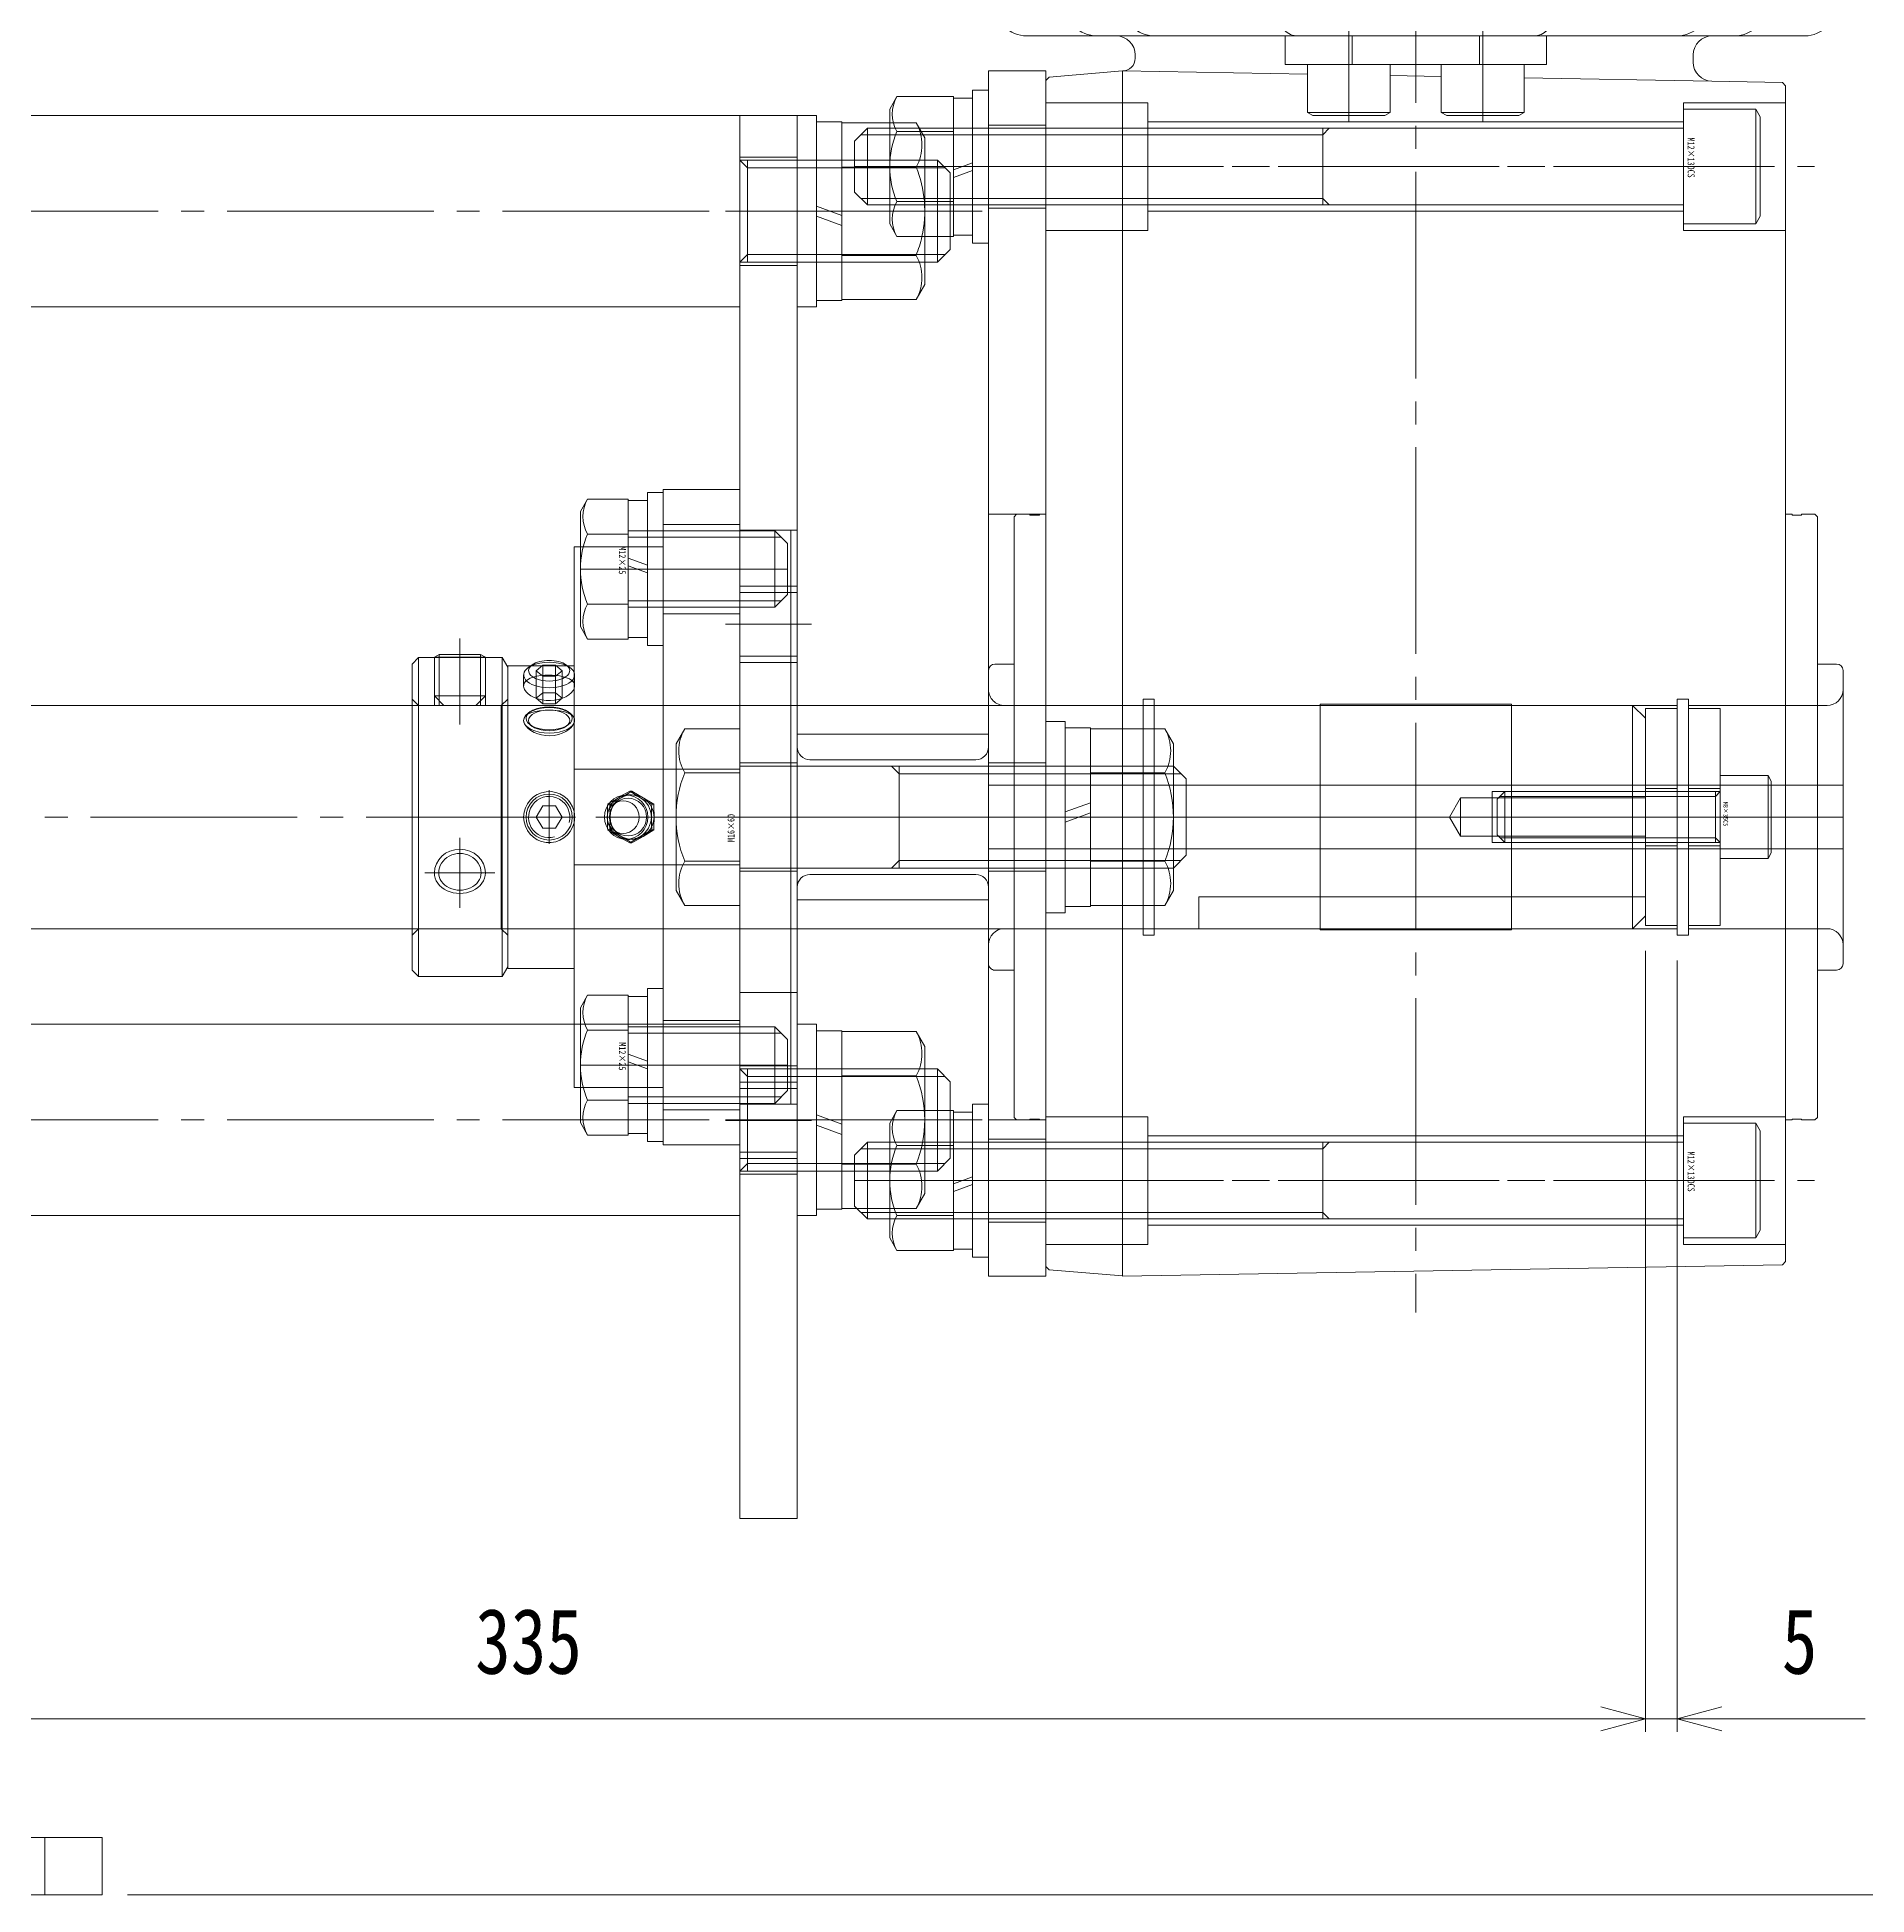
# Model space of a CAD drawing. Units: millimetres at full size. Extents: x -19442 to 19442, y -5866 to 5866.
# Drawn here: x 8384.5 to 8671.5, y 4671.1 to 4962.4 of the extents above; entities that cross this region are included whole.
import ezdxf
from ezdxf.enums import TextEntityAlignment as Align

# ---------------------------------------------------------------- set-up
doc = ezdxf.new("R2010")
doc.units = ezdxf.units.MM
doc.header["$LTSCALE"] = 3.6
doc.linetypes.add('CHAIN2', pattern=[12, 9, -1, 1, -1])
for name, color, linetype, lineweight in [('0-3_04_HIDDEN', 7, 'Continuous', 9), ('0-4_05_CENTER', 2, 'CHAIN2', 9), ('0-5_08_DIM', 3, 'Continuous', 9), ('0-6_0', 2, 'Continuous', 9), ('0-7_10_DRAFT', 1, 'Continuous', 9), ('0-8_03_かくれ線', 5, 'Continuous', 9), ('0-9_04_中心線', 4, 'CHAIN2', 9), ('0-C_01_外形線', 134, 'Continuous', 9), ('0-D_02_細線', 6, 'Continuous', 9), ('1-0_07_寸法線', 3, 'Continuous', 9)]:
    doc.layers.add(name, color=color, linetype=linetype, lineweight=lineweight)
doc.styles.add('ＭＳ ゴシック', font='')
doc.styles.get('ＭＳ ゴシック').set_extended_font_data('MS Gothic')

# ---------------------------------------------------------------- blocks, each defined once
blk = doc.blocks.new('GM-SHYPF-RH 0.75kW、1／5～1／60、200V、60Hzb_1')
at = {"layer": '0-3_04_HIDDEN', "color": 2}
for p, q in [((-17.5, 100.75), (-17.5, 122.5)), ((-5, -9), (-5, 125)), ((5, -9), (5, 125)), ((17.5, 100.75), (17.5, 122.5)), ((17.5, 121), (-17.5, 121)), ((-112, 115.999), (-112, 99.999)), ((-92, 115.999), (-92, 99.999)), ((47, 115.999), (47, 99.999)), ((67, 115.999), (67, 99.999)), ((-112, 99.999), (-92, 99.999)), ((-109, 99.999), (-109, 15.999)), ((-95, 99.999), (-95, 15.999)), ((-18.5, 100.75), (18.5, 100.75)), ((-18.5, 99), (-18.5, 100.75)), ((47, 99.999), (67, 99.999)), ((50, 99.999), (50, 15.999)), ((64, 99.999), (64, 15.999)), ((-17.5, 73), (-17.5, 99)), ((17.5, 73), (17.5, 99)), ((17.7, 73), (-17.7, 73)), ((-17.7, 43), (-17.7, 73)), ((17.7, 43), (17.7, 73)), ((-118, 68), (-122.5, 68)), ((-118, 48), (-122.5, 48)), ((17.7, 43), (-17.7, 43)), ((-17.5, 17), (-17.5, 43)), ((17.5, 17), (17.5, 43)), ((-112, 15.999), (-112, -0.001)), ((-18.5, 15.25), (18.5, 15.25)), ((-17.5, -6.5), (-17.5, 15.25)), ((17.5, -6.5), (17.5, 15.25)), ((47, 15.999), (47, -0.001))]:
    blk.add_line(p, q, dxfattribs=at)
for points in [[(-18.5, 99), (18.5, 99), (18.5, 100.75)], [(-112, 15.999), (-92, 15.999), (-92, -0.001)], [(-18.5, 17), (18.5, 17), (18.5, 15.25)], [(47, 15.999), (67, 15.999), (67, -0.001)]]:
    blk.add_lwpolyline(points, dxfattribs=at)
for centre, start, end in [((-20, 122.5), 0, 90), ((20, 122.5), 90, 180), ((-20, -6.5), 270, 0), ((20, -6.5), 180, 270)]:
    blk.add_arc(centre, 2.5, start, end, dxfattribs=at)
at = {"layer": '0-4_05_CENTER'}
for p, q in [((-102, -4.543), (-102, 120.542)), ((57, -4.543), (57, 120.542)), ((-109.085, 68.5), (-141.095, 68.5)), ((-360.377, 58), (77.681, 58)), ((-109.072, 47.5), (-141.095, 47.5))]:
    blk.add_line(p, q, dxfattribs=at)
at = {"layer": '0-6_0'}
for p, q in [((-288.5, 132.8), (-320.247, 132.8)), ((-288.5, 132.8), (-288.5, -16.8)), ((-350.6, 120.041), (-335.647, 128.674)), ((-288.5, 129.5), (-145.5, 129.5)), ((-288.5, 129), (-145.5, 129)), ((-145.5, -4.75), (-145.5, 129.5)), ((-141, 129.5), (-145.5, 129.5)), ((-288.5, 127.5), (-145.5, 127.5)), ((-139, 127), (-139, 127.5)), ((-139, -11), (-139, 127)), ((-288.5, 124.5), (-145.5, 124.5)), ((-136, 124), (-127.5, 124)), ((-136, 124), (-127.5, 124)), ((-24, 124), (-24, 120.999)), ((0, 125), (-23, 125)), ((23, 125), (0, 125)), ((24, 124), (24, 120.999)), ((-305.5, 118.245), (-307.429, 119.456)), ((-305.5, 118.245), (-303.57, 119.456)), ((-288.5, 120), (-145.5, 120)), ((-47.5, 120.6), (-47.1, 121)), ((-47.5, 120.6), (-47.5, 118.5)), ((-47.1, 121), (0, 121)), ((47.1, 121), (0, 121)), ((47.5, 120.6), (47.1, 121)), ((47.5, 120.6), (47.5, 118.5)), ((-352.5, -0.75), (-352.5, 116.75)), ((-305.5, 118.245), (-307.5, 116.672)), ((-305.5, 118.245), (-303.5, 116.672)), ((-122.5, 104.5), (-122.5, 119)), ((-47.35, 118.5), (-47.5, 118.5)), ((-47.35, 117), (-47.5, 117)), ((-47.5, 117), (-47.5, 116)), ((-47.35, 118.5), (-47.35, 117)), ((47.35, 118.5), (47.5, 118.5)), ((47.35, 118.5), (47.35, 117)), ((-310.5, 115.841), (-310.5, 115.025)), ((-310, 116.407), (-310, 115.841)), ((-301, 116.407), (-301, 115.841)), ((-300.5, 115.841), (-300.5, 115.025)), ((-115.379, 104.448), (-115.186, 115.5)), ((-114.678, 116), (-115.186, 115.5)), ((-42.493, 116), (-114.678, 116)), ((-51.743, 116), (69.685, 116)), ((69.685, 116), (70.193, 115.5)), ((72, 12), (70.193, 115.5)), ((-288.5, 113.586), (-145.5, 113.586)), ((-136, 113), (-127.5, 113)), ((-288.5, 107.222), (-145.5, 107.222)), ((-136, 103.987), (-127.5, 103.987)), ((-122.5, 104.5), (-122.5, -3)), ((-115.896, 75), (-115.379, 104.448)), ((-119.5, 101.5), (-118.379, 101.5)), ((-145.5, 98.849), (-288.5, 98.849)), ((-145.5, 97.201), (-288.5, 97.201)), ((-288.5, 90.843), (-145.5, 90.843)), ((-288.5, 89.21), (-145.5, 89.21)), ((-288.5, 82), (-145.5, 82)), ((-125.5, 79.5), (-139, 79.5)), ((-122.5, 37.5), (-122.5, 78.5)), ((-118, 78.5), (-122.5, 78.5)), ((-118, 37.5), (-118, 78.5)), ((-118, 62), (-118, 75)), ((-118, 75), (-110.5, 75)), ((-110.5, 75), (-110, 74.134)), ((-110.5, 75), (-110.5, 62)), ((-110, 74.134), (-110, 62.866)), ((-118, 62), (-110.5, 62)), ((-116.265, 54), (-116.124, 62)), ((-110.5, 62), (-110, 62.866)), ((-118, 54), (-118, 41)), ((-118, 54), (-110.5, 54)), ((-110.5, 54), (-110, 53.134)), ((-110.5, 41), (-110.5, 54)), ((-110, 41.866), (-110, 53.134)), ((-118, 41), (-110.5, 41)), ((-110.5, 41), (-110, 41.866)), ((-125.5, 36.5), (-139, 36.5)), ((-118, 37.5), (-122.5, 37.5)), ((-288.5, 34), (-145.5, 34)), ((-288.5, 26.79), (-145.5, 26.79)), ((-288.5, 25.157), (-145.5, 25.157)), ((-145.5, 18.799), (-288.5, 18.799)), ((-145.5, 17.151), (-288.5, 17.151)), ((-288.5, -16.8), (-288.5, 15.403)), ((-18.5, 17), (-18.5, 15.25)), ((-136, 12.013), (-127.5, 12.013)), ((-119.5, 14), (-118.993, 14)), ((-116.043, 0.497), (-117.002, 12)), ((71, 0.497), (71.958, 11.999)), ((-288.5, 8.778), (-145.5, 8.778)), ((-310.119, 2.328), (-309.657, 2.94)), ((-309.657, 2.94), (-309.035, 3.475)), ((-309.035, 3.475), (-308.277, 3.915)), ((-308.277, 3.915), (-307.413, 4.242)), ((-308, 2.804), (-307.222, 3.098)), ((-307.413, 4.242), (-306.475, 4.443)), ((-307.222, 3.098), (-306.377, 3.28)), ((-306.475, 4.443), (-305.5, 4.511)), ((-306.377, 3.28), (-305.5, 3.341)), ((-305.5, 4.511), (-304.524, 4.443)), ((-305.5, 3.341), (-304.622, 3.28)), ((-304.622, 3.28), (-303.777, 3.098)), ((-304.524, 4.443), (-303.586, 4.242)), ((-303.777, 3.098), (-302.999, 2.804)), ((-303.586, 4.242), (-302.722, 3.915)), ((-302.722, 3.915), (-301.964, 3.475)), ((-301.964, 3.475), (-301.342, 2.94)), ((-301.342, 2.94), (-300.88, 2.328)), ((-136, 3), (-127.5, 3)), ((-310.5, 0.975), (-310.403, 1.665)), ((-310.5, 0.159), (-310.5, 0.975)), ((-310.414, -0.491), (-310.5, 0.159)), ((-310.403, 1.665), (-310.119, 2.328)), ((-310, 0.159), (-309.913, 0.779)), ((-310, -0.407), (-310, 0.159)), ((-309.996, -0.525), (-309.948, 0.075)), ((-309.948, 0.075), (-309.74, 0.658)), ((-309.913, 0.779), (-309.657, 1.376)), ((-309.74, 0.658), (-309.381, 1.203)), ((-309.657, 1.376), (-309.241, 1.926)), ((-309.381, 1.203), (-308.884, 1.69)), ((-309.241, 1.926), (-308.682, 2.409)), ((-308.932, -0.356), (-308.733, 0.209)), ((-308.884, 1.69), (-308.266, 2.103)), ((-308.733, 0.209), (-308.41, 0.73)), ((-308.682, 2.409), (-308, 2.804)), ((-308.41, 0.73), (-307.974, 1.186)), ((-308.266, 2.103), (-307.549, 2.426)), ((-307.974, 1.186), (-307.444, 1.56)), ((-307.549, 2.426), (-306.759, 2.648)), ((-307.444, 1.56), (-306.839, 1.839)), ((-306.839, 1.839), (-306.182, 2.01)), ((-306.759, 2.648), (-305.925, 2.761)), ((-306.182, 2.01), (-305.5, 2.068)), ((-305.925, 2.761), (-305.075, 2.761)), ((-305.5, 2.068), (-304.817, 2.01)), ((-305.075, 2.761), (-304.24, 2.648)), ((-304.817, 2.01), (-304.16, 1.839)), ((-304.24, 2.648), (-303.45, 2.426)), ((-304.16, 1.839), (-303.555, 1.56)), ((-303.555, 1.56), (-303.025, 1.186)), ((-303.45, 2.426), (-302.733, 2.103)), ((-303.025, 1.186), (-302.589, 0.73)), ((-302.999, 2.804), (-302.318, 2.409)), ((-302.733, 2.103), (-302.115, 1.69)), ((-302.589, 0.73), (-302.266, 0.209)), ((-302.318, 2.409), (-301.758, 1.926)), ((-302.266, 0.209), (-302.067, -0.356)), ((-302.115, 1.69), (-301.618, 1.203)), ((-301.758, 1.926), (-301.342, 1.376)), ((-301.618, 1.203), (-301.259, 0.658)), ((-301.342, 1.376), (-301.086, 0.779)), ((-301.259, 0.658), (-301.051, 0.075)), ((-301.086, 0.779), (-301, 0.159)), ((-301.051, 0.075), (-301.003, -0.525)), ((-301, -0.407), (-301, 0.159)), ((-300.88, 2.328), (-300.596, 1.665)), ((-300.596, 1.665), (-300.5, 0.975)), ((-300.5, 0.159), (-300.585, -0.491)), ((-300.5, 0.159), (-300.5, 0.975)), ((-288.5, 2.414), (-145.5, 2.414)), ((-116.043, 0.497), (-115.503, 0.001)), ((-42.493, 0), (-115.503, 0)), ((-51.743, 0), (69.685, 0)), ((-47.5, -1), (-47.5, 0)), ((47.497, 0), (70.46, 0)), ((47.497, 0), (69.917, 0)), ((71, 0.497), (70.46, 0)), ((-310.162, -1.119), (-310.414, -0.491)), ((-309.75, -1.703), (-310.162, -1.119)), ((-309.885, -1.121), (-309.996, -0.525)), ((-309.617, -1.691), (-309.885, -1.121)), ((-309.194, -2.223), (-309.75, -1.703)), ((-309.202, -2.216), (-309.617, -1.691)), ((-308.655, -2.676), (-309.202, -2.216)), ((-309, -0.944), (-308.932, -0.356)), ((-308.932, -1.531), (-309, -0.944)), ((-308.733, -2.096), (-308.932, -1.531)), ((-308.41, -2.617), (-308.733, -2.096)), ((-307.995, -3.055), (-308.655, -2.676)), ((-307.974, -3.073), (-308.41, -2.617)), ((-305.5, -2.245), (-307.5, -0.672)), ((-305.5, -2.245), (-307.429, -3.456)), ((-305.5, -2.245), (-303.5, -0.672)), ((-305.5, -2.245), (-303.57, -3.456)), ((-302.589, -2.617), (-303.025, -3.073)), ((-302.344, -2.676), (-303.004, -3.055)), ((-302.266, -2.096), (-302.589, -2.617)), ((-301.797, -2.216), (-302.344, -2.676)), ((-302.067, -1.531), (-302.266, -2.096)), ((-302.067, -0.356), (-302, -0.944)), ((-302, -0.944), (-302.067, -1.531)), ((-301.249, -1.703), (-301.805, -2.223)), ((-301.382, -1.691), (-301.797, -2.216)), ((-301.114, -1.121), (-301.382, -1.691)), ((-300.837, -1.119), (-301.249, -1.703)), ((-301.003, -0.525), (-301.114, -1.121)), ((-300.585, -0.491), (-300.837, -1.119)), ((-47.5, -4.6), (-47.5, -2.5)), ((-47.35, -2.5), (-47.5, -2.5)), ((47.35, -2.5), (47.35, -1)), ((47.35, -2.5), (47.5, -2.5)), ((47.5, -4.6), (47.5, -2.5)), ((-350.6, -4.041), (-335.647, -12.674)), ((-307.444, -3.447), (-307.974, -3.073)), ((-306.839, -3.726), (-307.444, -3.447)), ((-306.182, -3.897), (-306.839, -3.726)), ((-305.5, -3.955), (-306.182, -3.897)), ((-304.817, -3.897), (-305.5, -3.955)), ((-304.16, -3.726), (-304.817, -3.897)), ((-303.555, -3.447), (-304.16, -3.726)), ((-303.025, -3.073), (-303.555, -3.447)), ((-288.5, -4), (-145.5, -4)), ((-145.5, -4.75), (-145.5, -13.5)), ((-47.5, -4.6), (-47.1, -5)), ((0, -5), (-47.1, -5)), ((-47.1, -5), (0, -5)), ((-24, -8), (-24, -5)), ((0, -5), (47.1, -5)), ((47.1, -5), (0, -5)), ((24, -8), (24, -5)), ((47.5, -4.6), (47.1, -5)), ((-288.5, -8.5), (-145.5, -8.5)), ((-136, -8), (-127.5, -8)), ((-288.5, -11.5), (-145.5, -11.5)), ((-139, -11), (-139, -11.5)), ((0, -9), (-23, -9)), ((23, -9), (0, -9)), ((-288.5, -13), (-145.5, -13)), ((-288.5, -13.5), (-145.5, -13.5)), ((-141, -13.5), (-145.5, -13.5)), ((-288.5, -16.8), (-320.247, -16.8))]:
    blk.add_line(p, q, dxfattribs=at)
blk.add_lwpolyline([(-309, 116.944), (-308.932, 116.356), (-308.733, 115.791), (-308.41, 115.27), (-307.974, 114.814), (-307.444, 114.44), (-306.839, 114.161), (-306.182, 113.99), (-305.5, 113.932), (-304.817, 113.99), (-304.16, 114.161), (-303.555, 114.44), (-303.025, 114.814), (-302.589, 115.27), (-302.266, 115.791), (-302.067, 116.356), (-302, 116.944), (-302.067, 117.531), (-302.266, 118.096), (-302.589, 118.617), (-303.025, 119.073), (-303.555, 119.447), (-304.16, 119.726), (-304.817, 119.897), (-305.5, 119.955), (-306.182, 119.897), (-306.839, 119.726), (-307.444, 119.447), (-307.974, 119.073), (-308.41, 118.617), (-308.733, 118.096), (-308.932, 117.531)], close=True, dxfattribs=at)
for points in [[(-309.194, 118.223), (-309.75, 117.703), (-310.162, 117.119), (-310.414, 116.491), (-310.5, 115.841)], [(-307.995, 119.055), (-308.655, 118.676), (-309.202, 118.216), (-309.617, 117.691), (-309.885, 117.121), (-309.996, 116.525), (-309.948, 115.925), (-309.74, 115.342), (-309.381, 114.797), (-308.884, 114.31), (-308.266, 113.897), (-307.549, 113.574), (-306.759, 113.352), (-305.925, 113.239), (-305.075, 113.239), (-304.24, 113.352), (-303.45, 113.574), (-302.733, 113.897), (-302.115, 114.31), (-301.618, 114.797), (-301.259, 115.342), (-301.051, 115.925), (-301.003, 116.525), (-301.114, 117.121), (-301.382, 117.691), (-301.797, 118.216), (-302.344, 118.676), (-303.004, 119.055)], [(-300.5, 115.841), (-300.585, 116.491), (-300.837, 117.119), (-301.249, 117.703), (-301.805, 118.223)], [(47.35, 117), (47.5, 117), (47.5, 116)], [(-310.5, 115.025), (-310.403, 114.335), (-310.119, 113.672), (-309.657, 113.06), (-309.035, 112.525), (-308.277, 112.085), (-307.413, 111.758), (-306.475, 111.557), (-305.5, 111.489), (-304.524, 111.557), (-303.586, 111.758), (-302.722, 112.085), (-301.964, 112.525), (-301.342, 113.06), (-300.88, 113.672), (-300.596, 114.335), (-300.5, 115.025)], [(-310, 115.841), (-309.913, 115.221), (-309.657, 114.624), (-309.241, 114.074), (-308.682, 113.591), (-308, 113.196), (-307.222, 112.902), (-306.377, 112.72), (-305.5, 112.659), (-304.622, 112.72), (-303.777, 112.902), (-302.999, 113.196), (-302.318, 113.591), (-301.758, 114.074), (-301.342, 114.624), (-301.086, 115.221), (-301, 115.841)], [(72, 12), (-117.002, 12), (-116.493, 41)], [(47.35, -1), (47.5, -1), (47.5, 0)], [(-47.35, -2.5), (-47.35, -1), (-47.5, -1)]]:
    blk.add_lwpolyline(points, dxfattribs=at)
for centre, radius, start, end in [((-320.247, 102), 30.8, 90, 120), ((-141, 127.5), 2, 0, 90), ((-136, 127), 3, 180, 270), ((-136, 127), 3, 180, 270), ((-127.5, 119), 5, 0, 90), ((-127.5, 119), 5, 0, 90), ((-23, 124), 1, 90, 180), ((23, 124), 1, 0, 90), ((-348.7, 116.75), 3.8, 120, 180), ((-136, 116), 3, 180, 270), ((-127.5, 108), 5, 0, 90), ((-136, 100.987), 3, 90, 180), ((-127.5, 98.987), 5, 0, 90), ((-119.5, 104.5), 3, 180, 270), ((-118.379, 104.5), 3, 270, 359), ((-125.5, 76.5), 3, 0, 90), ((-125.5, 39.5), 3, 270, 0), ((-136, 15.013), 3, 180, 270), ((-127.5, 17.013), 5, 270, 0), ((-119.5, 11), 3, 90, 180), ((-118.993, 12), 2, 0, 90), ((-127.5, 8), 5, 270, 0), ((-136, 0), 3, 90, 180), ((-348.7, -0.75), 3.8, 180, 240), ((-127.5, -3), 5, 270, 0), ((-136, -11), 3, 90, 180), ((-23, -8), 1, 180, 270), ((23, -8), 1, 270, 0), ((-141, -11.5), 2, 270, 0), ((-320.247, 14), 30.8, 240, 270)]:
    blk.add_arc(centre, radius, start, end, dxfattribs=at)
at = {"layer": '0-7_10_DRAFT'}
blk.add_line((0, -9), (0, 125), dxfattribs=at)
blk = doc.blocks.new('_Open30')
at = {"layer": '0-5_08_DIM', "color": 4}
blk.add_line((0, 0), (-1, 0), dxfattribs=at)
blk.add_lwpolyline([(-1, 0.26795), (0, 0), (-1, -0.26795)], dxfattribs=at)

msp = doc.modelspace()

# ---------------------------------------------------------------- linework, layer by layer
at = {"layer": '0-4_05_CENTER'}
msp.add_line((8494.74, 4840.1), (8503.74, 4840.1), dxfattribs=at)
at = {"layer": '0-6_0', "color": 134}
for p, q in [((8525.74, 4927.1), (8525.74, 4931.13)), ((8525.74, 4927.1), (8527.74, 4929.1)), ((8527.74, 4929.1), (8527.74, 4931.13)), ((8523.74, 4927.1), (8525.74, 4927.1)), ((8443.34, 4857.6), (8381.14, 4857.6)), ((8533.74, 4857.6), (8503.74, 4857.6)), ((8381.14, 4822.599), (8443.34, 4822.599)), ((8533.74, 4822.599), (8503.74, 4822.599)), ((8523.74, 4800.6), (8525.74, 4800.6)), ((8525.74, 4800.6), (8527.74, 4798.6)), ((8525.74, 4784.6), (8525.74, 4800.6)), ((8527.74, 4786.6), (8527.74, 4798.6)), ((8525.74, 4784.6), (8527.74, 4786.6)), ((8523.74, 4784.6), (8525.74, 4784.6))]:
    msp.add_line(p, q, dxfattribs=at)
for points in [[(8533.74, 4957.1), (8533.74, 4768.1), (8542.74, 4768.1), (8542.74, 4957.1)], [(8531.24, 4930.1), (8533.74, 4930.1), (8533.74, 4954.1), (8531.24, 4954.1)], [(8344.74, 4950.1), (8494.74, 4950.1), (8494.74, 4920.1), (8344.74, 4920.1)], [(8503.74, 4730.1), (8503.74, 4950.1), (8494.74, 4950.1), (8494.74, 4730.1)], [(8533.74, 4827.1), (8503.74, 4827.1), (8503.74, 4853.1), (8533.74, 4853.1)], [(8344.74, 4807.6), (8494.74, 4807.6), (8494.74, 4777.6), (8344.74, 4777.6)], [(8531.24, 4771.1), (8533.74, 4771.1), (8533.74, 4795.1), (8531.24, 4795.1)], [(8079.74, 4671.1), (8394.74, 4671.1), (8394.74, 4680.1), (8079.74, 4680.1)]]:
    msp.add_lwpolyline(points, close=True, dxfattribs=at)
at = {"layer": '0-8_03_かくれ線'}
for p, q in [((8642.739, 4933.1), (8642.739, 4951.1)), ((8642.739, 4951.1), (8654.039, 4951.1)), ((8654.039, 4951.1), (8654.739, 4949.887)), ((8654.039, 4933.1), (8654.039, 4951.1)), ((8654.739, 4934.312), (8654.739, 4949.887)), ((8518.24, 4948.956), (8522.379, 4948.956)), ((8642.739, 4948.1), (8518.24, 4948.1)), ((8586.157, 4947.1), (8518.24, 4947.1)), ((8522.379, 4948.956), (8523.74, 4946.6)), ((8523.74, 4946.6), (8523.74, 4931.13)), ((8542.74, 4948.6), (8533.74, 4948.6)), ((8586.157, 4936.1), (8586.157, 4948.1)), ((8586.157, 4947.1), (8587.157, 4948.1)), ((8494.74, 4943.6), (8503.74, 4943.6)), ((8495.94, 4941.9), (8494.74, 4943.1)), ((8494.74, 4943.1), (8525.74, 4943.1)), ((8495.94, 4943.1), (8495.94, 4927.1)), ((8495.94, 4941.9), (8526.94, 4941.9)), ((8512.739, 4942.028), (8522.379, 4942.028)), ((8525.74, 4943.1), (8527.74, 4941.1)), ((8525.74, 4931.13), (8525.74, 4943.1)), ((8527.74, 4931.13), (8527.74, 4941.1)), ((8586.157, 4937.1), (8518.24, 4937.1)), ((8642.739, 4936.1), (8518.24, 4936.1)), ((8542.74, 4935.6), (8533.74, 4935.6)), ((8586.157, 4937.1), (8587.157, 4936.1)), ((8642.739, 4933.1), (8654.039, 4933.1)), ((8654.039, 4933.1), (8654.739, 4934.312)), ((8495.94, 4928.3), (8494.74, 4927.1)), ((8494.74, 4927.1), (8523.74, 4927.1)), ((8494.74, 4926.6), (8503.74, 4926.6)), ((8495.94, 4928.3), (8523.74, 4928.3)), ((8494.74, 4885.99), (8482.74, 4885.99)), ((8494.74, 4885.1), (8503.74, 4885.1)), ((8542.74, 4887.6), (8533.74, 4887.6)), ((8482.74, 4882.5), (8469.74, 4882.5)), ((8477.24, 4884.99), (8500.24, 4884.99)), ((8477.24, 4883.99), (8501.24, 4883.99)), ((8494.74, 4884.993), (8482.74, 4884.993)), ((8500.24, 4884.99), (8502.24, 4882.99)), ((8500.24, 4872.99), (8500.24, 4884.99)), ((8502.24, 4874.99), (8502.24, 4882.99)), ((8503.74, 4876.322), (8494.74, 4876.322)), ((8477.24, 4873.99), (8501.24, 4873.99)), ((8503.74, 4875.322), (8494.74, 4875.322)), ((8500.24, 4872.99), (8502.24, 4874.99)), ((8477.24, 4872.99), (8500.24, 4872.99)), ((8482.74, 4871.99), (8494.74, 4871.99)), ((8446.84, 4865.1), (8446.84, 4857.6)), ((8447.606, 4857.6), (8447.606, 4865.1)), ((8454.073, 4857.6), (8454.073, 4865.1)), ((8454.84, 4857.6), (8454.84, 4865.1)), ((8503.74, 4865.322), (8494.74, 4865.322)), ((8460.84, 4862.385), (8460.84, 4860.644)), ((8462.819, 4863.049), (8463.829, 4863.924)), ((8462.819, 4858.719), (8462.819, 4863.049)), ((8463.829, 4862.174), (8462.819, 4863.049)), ((8465.85, 4863.924), (8463.829, 4863.924)), ((8463.829, 4857.844), (8463.829, 4863.924)), ((8465.85, 4862.174), (8463.829, 4862.174)), ((8465.85, 4863.924), (8466.86, 4863.049)), ((8465.85, 4857.844), (8465.85, 4863.924)), ((8466.86, 4863.049), (8465.85, 4862.174)), ((8466.86, 4858.719), (8466.86, 4863.049)), ((8468.84, 4860.646), (8468.84, 4862.385)), ((8503.74, 4864.322), (8494.74, 4864.322)), ((8446.84, 4859.1), (8454.84, 4859.1)), ((8448.34, 4857.6), (8446.84, 4859.1)), ((8453.34, 4857.6), (8454.84, 4859.1)), ((8462.819, 4858.719), (8463.829, 4859.594)), ((8444.34, 4857.6), (8443.34, 4858.6)), ((8503.74, 4857.6), (8443.34, 4857.6)), ((8444.34, 4857.6), (8444.34, 4822.6)), ((8457.34, 4857.6), (8457.34, 4822.6)), ((8458.34, 4857.6), (8468.74, 4857.6)), ((8461.887, 4856.631), (8461.574, 4856.41)), ((8463.829, 4857.844), (8462.819, 4858.719)), ((8465.85, 4857.844), (8463.829, 4857.844)), ((8466.86, 4858.719), (8465.85, 4857.844)), ((8468.106, 4856.41), (8467.792, 4856.631)), ((8533.74, 4857.6), (8634.737, 4857.6)), ((8634.737, 4857.6), (8634.737, 4822.6)), ((8636.737, 4855.6), (8634.737, 4857.6)), ((8461.887, 4854.543), (8462.2, 4854.322)), ((8467.479, 4854.322), (8467.792, 4854.543)), ((8486.1, 4853.956), (8484.74, 4851.6)), ((8494.74, 4853.956), (8486.1, 4853.956)), ((8494.74, 4826.243), (8494.74, 4853.956)), ((8542.74, 4855.1), (8542.74, 4825.1)), ((8545.74, 4855.1), (8542.74, 4855.1)), ((8545.74, 4840.9), (8545.74, 4854.1)), ((8549.74, 4854.1), (8545.74, 4854.1)), ((8549.74, 4842.355), (8549.74, 4854.1)), ((8561.379, 4853.956), (8562.74, 4851.6)), ((8636.737, 4824.6), (8636.737, 4855.6)), ((8484.74, 4851.6), (8484.74, 4828.6)), ((8562.74, 4828.6), (8562.74, 4851.6)), ((8482.74, 4847.6), (8482.74, 4832.6)), ((8484.74, 4847.6), (8494.74, 4847.6)), ((8494.74, 4848.6), (8503.74, 4848.6)), ((8494.74, 4848.1), (8562.74, 4848.1)), ((8531.74, 4849.1), (8505.74, 4849.1)), ((8519.74, 4846.9), (8518.54, 4848.1)), ((8519.74, 4832.1), (8519.74, 4848.1)), ((8542.74, 4848.6), (8533.74, 4848.6)), ((8562.74, 4848.1), (8564.74, 4846.1)), ((8562.74, 4848.1), (8562.74, 4832.1)), ((8494.74, 4847.028), (8486.1, 4847.028)), ((8519.74, 4846.9), (8562.74, 4846.9)), ((8549.74, 4847.028), (8561.379, 4847.028)), ((8562.74, 4846.9), (8563.94, 4846.9)), ((8564.74, 4846.1), (8564.74, 4834.1)), ((8636.737, 4844.6), (8641.737, 4844.6)), ((8643.49, 4844.6), (8648.49, 4844.6)), ((8648.49, 4833.6), (8648.49, 4846.6)), ((8648.49, 4846.6), (8655.99, 4846.6)), ((8655.99, 4833.6), (8655.99, 4846.6)), ((8655.99, 4846.6), (8656.49, 4845.734)), ((8656.49, 4834.466), (8656.49, 4845.734)), ((8474.338, 4842.12), (8474.023, 4842.12)), ((8474.272, 4842.275), (8475.692, 4843.131)), ((8475.692, 4843.131), (8476.347, 4843.51)), ((8477.785, 4844.141), (8476.116, 4843.131)), ((8545.74, 4840.9), (8549.74, 4842.355)), ((8607.737, 4843.1), (8606.006, 4840.1)), ((8612.737, 4844.1), (8636.737, 4844.1)), ((8612.737, 4836.1), (8612.737, 4844.1)), ((8613.49, 4837.3), (8613.49, 4842.9)), ((8647.74, 4843.35), (8613.94, 4843.35)), ((8614.69, 4836.1), (8614.69, 4844.1)), ((8647.74, 4836.1), (8647.74, 4844.1)), ((8647.74, 4843.35), (8648.49, 4844.1)), ((8545.74, 4840.1), (8542.74, 4840.1)), ((8545.74, 4839.3), (8549.74, 4840.755)), ((8545.74, 4826.1), (8545.74, 4839.3)), ((8549.74, 4826.1), (8549.74, 4840.755)), ((8606.006, 4840.1), (8607.737, 4837.1)), ((8474.338, 4838.079), (8474.023, 4838.079)), ((8475.692, 4837.069), (8474.268, 4837.927)), ((8474.338, 4838.079), (8476.116, 4837.069)), ((8476.116, 4837.069), (8477.785, 4836.058)), ((8607.737, 4837.1), (8636.737, 4837.1)), ((8612.737, 4836.1), (8636.737, 4836.1)), ((8647.74, 4836.85), (8613.94, 4836.85)), ((8636.737, 4835.6), (8641.737, 4835.6)), ((8643.49, 4835.6), (8648.49, 4835.6)), ((8647.74, 4836.85), (8648.49, 4836.1)), ((8484.74, 4832.6), (8494.74, 4832.6)), ((8494.74, 4833.171), (8486.1, 4833.171)), ((8519.74, 4833.3), (8518.54, 4832.1)), ((8519.74, 4833.3), (8562.74, 4833.3)), ((8549.74, 4833.171), (8561.379, 4833.171)), ((8562.74, 4832.1), (8564.74, 4834.1)), ((8562.74, 4833.3), (8563.94, 4833.3)), ((8648.49, 4833.6), (8655.99, 4833.6)), ((8655.99, 4833.6), (8656.49, 4834.466)), ((8494.74, 4832.1), (8562.74, 4832.1)), ((8494.74, 4831.6), (8503.74, 4831.6)), ((8531.74, 4831.1), (8505.74, 4831.1)), ((8542.74, 4831.6), (8533.74, 4831.6)), ((8486.1, 4826.243), (8484.74, 4828.6)), ((8561.379, 4826.243), (8562.74, 4828.6)), ((8636.737, 4827.6), (8566.737, 4827.6)), ((8566.737, 4822.6), (8566.737, 4827.6)), ((8494.74, 4826.243), (8486.1, 4826.243)), ((8545.74, 4826.1), (8549.74, 4826.1)), ((8549.74, 4826.243), (8561.379, 4826.243)), ((8634.737, 4822.6), (8636.737, 4824.6)), ((8444.34, 4822.6), (8443.34, 4821.6)), ((8503.74, 4822.599), (8443.34, 4822.599)), ((8458.34, 4822.6), (8468.74, 4822.6)), ((8533.74, 4822.599), (8634.737, 4822.599)), ((8494.74, 4812.6), (8503.74, 4812.6)), ((8477.24, 4807.209), (8500.24, 4807.209)), ((8494.74, 4808.209), (8482.74, 4808.209)), ((8500.24, 4807.209), (8502.24, 4805.209)), ((8500.24, 4795.209), (8500.24, 4807.209)), ((8477.24, 4806.209), (8501.24, 4806.209)), ((8502.24, 4797.209), (8502.24, 4805.209)), ((8494.74, 4801.1), (8503.74, 4801.1)), ((8495.94, 4799.4), (8494.74, 4800.6)), ((8494.74, 4800.6), (8523.74, 4800.6)), ((8495.94, 4800.6), (8495.94, 4784.6)), ((8482.74, 4797.7), (8469.74, 4797.7)), ((8503.74, 4798.54), (8494.74, 4798.54)), ((8495.94, 4799.4), (8523.74, 4799.4)), ((8477.24, 4796.209), (8501.24, 4796.209)), ((8477.24, 4795.209), (8500.24, 4795.209)), ((8494.74, 4795.206), (8482.74, 4795.206)), ((8503.74, 4797.54), (8494.74, 4797.54)), ((8494.74, 4795.1), (8503.74, 4795.1)), ((8494.74, 4795.1), (8502.74, 4795.1)), ((8500.24, 4795.209), (8502.24, 4797.209)), ((8482.74, 4794.209), (8494.74, 4794.209)), ((8542.74, 4792.6), (8533.74, 4792.6)), ((8642.739, 4774.1), (8642.739, 4792.1)), ((8642.739, 4792.1), (8654.039, 4792.1)), ((8654.039, 4792.1), (8654.739, 4790.887)), ((8654.039, 4774.1), (8654.039, 4792.1)), ((8642.739, 4789.1), (8518.24, 4789.1)), ((8542.74, 4789.6), (8533.74, 4789.6)), ((8586.157, 4777.1), (8586.157, 4789.1)), ((8586.157, 4788.1), (8587.157, 4789.1)), ((8654.739, 4775.312), (8654.739, 4790.887)), ((8503.74, 4787.54), (8494.74, 4787.54)), ((8503.74, 4786.54), (8494.74, 4786.54)), ((8586.157, 4788.1), (8518.24, 4788.1)), ((8495.94, 4785.8), (8494.74, 4784.6)), ((8494.74, 4784.6), (8523.74, 4784.6)), ((8494.74, 4784.1), (8503.74, 4784.1)), ((8495.94, 4785.8), (8523.74, 4785.8)), ((8586.157, 4778.1), (8518.24, 4778.1)), ((8586.157, 4778.1), (8587.157, 4777.1)), ((8642.739, 4777.1), (8518.24, 4777.1)), ((8542.74, 4776.6), (8533.74, 4776.6)), ((8654.039, 4774.1), (8654.739, 4775.312)), ((8642.739, 4774.1), (8654.039, 4774.1)), ((8385.74, 4680.1), (8385.74, 4671.1))]:
    msp.add_line(p, q, dxfattribs=at)
for points in [[(8502.74, 4795.1), (8502.74, 4885.1), (8494.74, 4885.1)], [(8460.84, 4860.646), (8460.863, 4860.425), (8460.991, 4860.08), (8461.224, 4859.737), (8461.558, 4859.407), (8461.983, 4859.103), (8462.494, 4858.834), (8463.072, 4858.616), (8463.702, 4858.459), (8464.365, 4858.37), (8465.033, 4858.355), (8465.696, 4858.412), (8466.331, 4858.538), (8466.924, 4858.725), (8467.463, 4858.97), (8467.93, 4859.258), (8468.313, 4859.583), (8468.598, 4859.927), (8468.774, 4860.278), (8468.839, 4860.623), (8468.84, 4860.646), (8468.791, 4860.948), (8468.634, 4861.25), (8468.371, 4861.52), (8468.013, 4861.755), (8467.56, 4861.954), (8467.031, 4862.114), (8466.436, 4862.233), (8465.794, 4862.311), (8465.32, 4862.342), (8464.84, 4862.352)], [(8464.84, 4862.352), (8464.173, 4862.332), (8463.526, 4862.273), (8462.917, 4862.174), (8462.361, 4862.035), (8461.871, 4861.855), (8461.464, 4861.635), (8461.151, 4861.375), (8460.942, 4861.082), (8460.847, 4860.763), (8460.84, 4860.646)], [(8463.829, 4859.594), (8465.85, 4859.594), (8466.86, 4858.719)], [(8444.34, 4857.6), (8457.34, 4857.6), (8458.34, 4858.6)], [(8460.84, 4855.255), (8460.895, 4855.575), (8461.058, 4855.865), (8461.325, 4856.119), (8461.687, 4856.335), (8462.142, 4856.514), (8462.673, 4856.654), (8463.274, 4856.756), (8463.92, 4856.822), (8464.583, 4856.851), (8465.254, 4856.847), (8465.899, 4856.811), (8466.515, 4856.741), (8467.089, 4856.635), (8467.602, 4856.493), (8468.048, 4856.307), (8468.405, 4856.08), (8468.66, 4855.813), (8468.754, 4855.65)], [(8468.744, 4854.802), (8468.573, 4854.487), (8468.289, 4854.141), (8467.907, 4853.807), (8467.44, 4853.505), (8466.89, 4853.243), (8466.28, 4853.041), (8465.631, 4852.91), (8464.958, 4852.855), (8464.298, 4852.88), (8463.654, 4852.979), (8463.045, 4853.148), (8462.486, 4853.377), (8461.98, 4853.662), (8461.554, 4853.985), (8461.216, 4854.338), (8460.981, 4854.701), (8460.875, 4854.982), (8460.84, 4855.255)], [(8468.84, 4855.255), (8468.819, 4855.049), (8468.758, 4854.837), (8468.744, 4854.802)], [(8468.754, 4855.65), (8468.805, 4855.509), (8468.84, 4855.255)], [(8545.74, 4855.1), (8545.74, 4825.1), (8542.74, 4825.1)], [(8549.74, 4826.243), (8549.74, 4853.956), (8561.379, 4853.956)], [(8473.973, 4840.628), (8473.974, 4840.715), (8473.985, 4841.183), (8474.013, 4841.913)], [(8476.116, 4843.131), (8474.338, 4842.12), (8474.361, 4841.629), (8474.378, 4841.13), (8474.389, 4840.617), (8474.393, 4840.1)], [(8607.737, 4837.1), (8607.737, 4843.1), (8636.737, 4843.1)], [(8648.49, 4844.1), (8614.69, 4844.1), (8613.49, 4842.9)], [(8474.013, 4838.289), (8474.001, 4838.571), (8473.984, 4839.069), (8473.973, 4839.583), (8473.969, 4840.1)], [(8474.393, 4840.1), (8474.392, 4839.956), (8474.387, 4839.484), (8474.376, 4839.016), (8474.338, 4838.079)], [(8562.74, 4840.1), (8549.74, 4840.1), (8545.74, 4840.1)], [(8648.49, 4836.1), (8614.69, 4836.1), (8613.49, 4837.3)], [(8444.34, 4822.6), (8457.34, 4822.6), (8458.34, 4821.6)]]:
    msp.add_lwpolyline(points, dxfattribs=at)
for points in [[(8636.737, 4823.1), (8641.737, 4823.1), (8641.737, 4857.1), (8636.737, 4857.1)], [(8643.49, 4823.1), (8648.49, 4823.1), (8648.49, 4857.1), (8643.49, 4857.1)]]:
    msp.add_lwpolyline(points, close=True, dxfattribs=at)
msp.add_circle((8464.84, 4840.1), 3.616, dxfattribs=at)
for centre, radius, start, end in [((8516.379, 4945.492), 6.928, 330.00001, 29.99999), ((8505.418, 4935.1), 18.321, 347.48656, 22.21925), ((8492.1, 4850.492), 6.928, 150.00001, 209.99999), ((8555.379, 4850.492), 6.928, 330.00001, 29.99999), ((8505.74, 4851.1), 2, 180, 270), ((8531.74, 4851.1), 2, 270, 0), ((8503.061, 4840.1), 18.321, 157.78075, 202.21925), ((8544.418, 4840.1), 18.321, 337.78075, 22.21925), ((8492.1, 4829.707), 6.928, 150.00001, 209.99999), ((8555.379, 4829.707), 6.928, 330.00001, 29.99999), ((8505.74, 4829.1), 2, 90, 180), ((8531.74, 4829.1), 2, 0, 90)]:
    msp.add_arc(centre, radius, start, end, dxfattribs=at)
for centre, major_axis, ratio, start_param, end_param in [((8464.84, 4862.385), (-4, 0), 0.5, 5.479694, 10.2282693), ((8464.84, 4863.049), (-3.233, 0), 0.5, 5.6677056, 10.0402577), ((8477.416, 4840.1), (0, -3.5), 0.984808, 3.6651914, 4.712389), ((8477.416, 4840.1), (0, -3.5), 0.984808, 3.2929318, 3.6651914), ((8477.416, 4840.1), (0, -3.5), 0.984808, 4.712389, 5.7595865), ((8477.416, 4840.1), (0, -3.5), 0.984808, 5.7595865, 6.1318461), ((8450.84, 4831.35), (-4, 0), 0.923935, 3.1415927, 6.2831853), ((8450.84, 4831.35), (3.324, 0), 0.91394, 0, 3.1415927), ((8450.84, 4831.35), (-4, 0), 0.808116, 0, 3.1415927), ((8450.84, 4831.35), (-3.324, 0), 0.818111, 0, 3.1415927)]:
    msp.add_ellipse(centre, major_axis=major_axis, ratio=ratio, start_param=start_param, end_param=end_param, dxfattribs=at)
for centre, major_axis, ratio in [((8464.84, 4855.255), (-4, 0), 0.5), ((8464.84, 4855.587), (3.616, 0), 0.5), ((8464.84, 4855.255), (-3.233, 0), 0.5), ((8477.206, 4840.1), (0, 2.96), 0.984808), ((8477.84, 4840.1), (0, 3.5), 0.984808)]:
    msp.add_ellipse(centre, major_axis=major_axis, ratio=ratio, dxfattribs=at)
at = {"layer": '0-9_04_中心線'}
for p, q in [((8654.739, 4942.1), (8512.739, 4942.1)), ((8518.24, 4942.1), (8533.74, 4942.1)), ((8551.74, 4942.1), (8524.74, 4942.1)), ((8284.74, 4935.1), (8532.74, 4935.1)), ((8492.49, 4935.1), (8505.99, 4935.1)), ((8506.74, 4935.1), (8503.74, 4935.1)), ((8469.74, 4878.99), (8502.24, 4878.99)), ((8480.24, 4878.99), (8482.74, 4878.99)), ((8482.14, 4878.99), (8495.34, 4878.99)), ((8450.84, 4868.1), (8450.84, 4854.6)), ((8505.99, 4870.322), (8492.49, 4870.322)), ((8464.84, 4844.3), (8464.84, 4835.9)), ((7053.737, 4840.1), (8646.737, 4840.1)), ((8461.34, 4840.1), (8440.34, 4840.1)), ((8504.96, 4840.1), (8456.12, 4840.1)), ((8484.74, 4840.1), (8564.74, 4840.1)), ((8492.49, 4840.1), (8505.99, 4840.1)), ((8538.74, 4840.1), (8498.74, 4840.1)), ((8551.74, 4840.1), (8524.74, 4840.1)), ((8656.49, 4840.1), (8613.49, 4840.1)), ((8634.237, 4840.1), (8644.237, 4840.1)), ((8640.99, 4840.1), (8650.99, 4840.1)), ((8450.84, 4836.85), (8450.84, 4825.85)), ((8456.34, 4831.35), (8445.34, 4831.35)), ((8469.74, 4801.209), (8502.24, 4801.209)), ((8480.24, 4801.209), (8482.74, 4801.209)), ((8482.14, 4801.209), (8495.34, 4801.209)), ((8284.74, 4792.6), (8532.74, 4792.6)), ((8492.49, 4792.6), (8505.99, 4792.6)), ((8505.99, 4792.511), (8492.49, 4792.511)), ((8506.74, 4792.6), (8503.74, 4792.6)), ((8654.739, 4783.1), (8512.739, 4783.1)), ((8518.24, 4783.1), (8533.74, 4783.1)), ((8551.74, 4783.1), (8524.74, 4783.1))]:
    msp.add_line(p, q, dxfattribs=at)
for points in [[(8523.74, 4935.1), (8510.74, 4935.1), (8506.74, 4935.1)], [(8523.74, 4792.6), (8510.74, 4792.6), (8506.74, 4792.6)]]:
    msp.add_lwpolyline(points, dxfattribs=at)
at = {"layer": '0-C_01_外形線'}
for p, q in [((8519.377, 4953.069), (8518.24, 4951.1)), ((8528.24, 4953.069), (8519.377, 4953.069)), ((8528.24, 4953.069), (8528.24, 4931.13)), ((8528.24, 4952.85), (8528.24, 4941.608)), ((8531.24, 4952.85), (8528.24, 4952.85)), ((8531.24, 4952.85), (8531.24, 4942.7)), ((8503.74, 4920.1), (8503.74, 4950.1)), ((8506.74, 4949.1), (8506.74, 4935.9)), ((8506.74, 4949.1), (8510.74, 4949.1)), ((8510.74, 4949.1), (8510.74, 4934.444)), ((8518.24, 4951.1), (8518.24, 4933.1)), ((8510.74, 4948.956), (8518.24, 4948.956)), ((8514.739, 4948.1), (8512.739, 4946.1)), ((8514.739, 4936.1), (8514.739, 4948.1)), ((8518.24, 4948.1), (8514.739, 4948.1)), ((8528.24, 4947.584), (8519.377, 4947.584)), ((8512.739, 4938.1), (8512.739, 4946.1)), ((8510.74, 4942.028), (8512.739, 4942.028)), ((8531.24, 4942.7), (8528.24, 4941.608)), ((8531.24, 4941.5), (8528.24, 4940.408)), ((8528.24, 4940.408), (8528.24, 4931.35)), ((8531.24, 4941.5), (8531.24, 4931.35)), ((8514.739, 4936.1), (8512.739, 4938.1)), ((8506.74, 4935.9), (8510.74, 4934.444)), ((8518.24, 4936.1), (8514.739, 4936.1)), ((8528.24, 4936.615), (8519.377, 4936.615)), ((8506.74, 4934.3), (8506.74, 4921.1)), ((8506.74, 4934.3), (8510.74, 4932.844)), ((8510.74, 4932.844), (8510.74, 4921.1)), ((8519.377, 4931.13), (8518.24, 4933.1)), ((8528.24, 4931.13), (8519.377, 4931.13)), ((8523.74, 4931.13), (8523.74, 4923.6)), ((8528.24, 4931.35), (8531.24, 4931.35)), ((8510.74, 4928.171), (8522.379, 4928.171)), ((8522.379, 4921.243), (8523.74, 4923.6)), ((8506.74, 4920.1), (8503.74, 4920.1)), ((8510.74, 4921.1), (8506.74, 4921.1)), ((8482.74, 4847.6), (8482.74, 4891.49)), ((8482.74, 4890.99), (8482.74, 4866.99)), ((8470.877, 4889.96), (8469.74, 4887.99)), ((8469.74, 4869.99), (8469.74, 4887.99)), ((8477.24, 4889.96), (8470.877, 4889.96)), ((8477.24, 4889.96), (8477.24, 4868.021)), ((8477.24, 4880.682), (8477.24, 4889.74)), ((8477.24, 4889.74), (8480.24, 4889.74)), ((8480.24, 4879.59), (8480.24, 4889.74)), ((8468.74, 4797.7), (8468.74, 4882.5)), ((8468.74, 4882.5), (8469.74, 4882.5)), ((8477.24, 4884.475), (8470.877, 4884.475)), ((8480.24, 4879.59), (8477.24, 4880.682)), ((8477.24, 4868.24), (8477.24, 4879.482)), ((8480.24, 4878.39), (8477.24, 4879.482)), ((8480.24, 4868.24), (8480.24, 4878.39)), ((8477.24, 4873.506), (8470.877, 4873.506)), ((8470.877, 4868.021), (8469.74, 4869.99)), ((8477.24, 4868.021), (8470.877, 4868.021)), ((8480.24, 4868.24), (8477.24, 4868.24)), ((8444.34, 4865.1), (8443.34, 4864.1)), ((8444.34, 4865.1), (8457.474, 4865.1)), ((8444.34, 4865.1), (8444.34, 4815.1)), ((8446.84, 4865.157), (8447.606, 4865.6)), ((8446.84, 4865.157), (8454.84, 4865.157)), ((8446.84, 4865.1), (8446.84, 4865.157)), ((8454.073, 4865.6), (8447.606, 4865.6)), ((8454.073, 4865.6), (8454.84, 4865.157)), ((8454.84, 4865.1), (8454.84, 4865.157)), ((8458.34, 4863.6), (8457.474, 4865.1)), ((8457.474, 4865.1), (8457.474, 4815.1)), ((8480.24, 4866.99), (8482.74, 4866.99)), ((8443.34, 4816.1), (8443.34, 4864.1)), ((8458.34, 4816.375), (8458.34, 4863.825)), ((8468.74, 4863.825), (8458.34, 4863.825)), ((8458.34, 4863.6), (8458.34, 4816.6)), ((8461.976, 4863.825), (8461.574, 4863.54)), ((8462.2, 4863.983), (8461.976, 4863.825)), ((8467.703, 4863.825), (8467.479, 4863.983)), ((8468.106, 4863.54), (8467.703, 4863.825)), ((8468.74, 4847.6), (8484.74, 4847.6)), ((8463.829, 4841.85), (8462.819, 4840.1)), ((8465.85, 4841.85), (8463.829, 4841.85)), ((8474.013, 4841.913), (8474.023, 4842.12)), ((8474.023, 4842.12), (8474.272, 4842.275)), ((8476.347, 4843.51), (8477.47, 4844.141)), ((8477.47, 4844.141), (8479.139, 4843.131)), ((8479.139, 4843.131), (8480.917, 4842.12)), ((8462.819, 4840.1), (8463.829, 4838.35)), ((8473.969, 4840.1), (8473.973, 4840.628)), ((8465.85, 4838.35), (8463.829, 4838.35)), ((8474.023, 4838.079), (8474.013, 4838.289)), ((8474.268, 4837.927), (8474.023, 4838.079)), ((8476.349, 4836.688), (8475.692, 4837.069)), ((8477.47, 4836.058), (8476.349, 4836.688)), ((8477.785, 4836.058), (8477.47, 4836.058)), ((8481.232, 4838.079), (8480.917, 4838.079)), ((8468.74, 4832.6), (8484.74, 4832.6)), ((8482.74, 4788.709), (8482.74, 4832.6)), ((8444.34, 4815.1), (8443.34, 4816.1)), ((8444.34, 4815.1), (8457.474, 4815.1)), ((8458.34, 4816.6), (8457.474, 4815.1)), ((8458.34, 4816.375), (8468.74, 4816.375)), ((8470.877, 4812.178), (8469.74, 4810.209)), ((8477.24, 4812.178), (8470.877, 4812.178)), ((8477.24, 4812.178), (8477.24, 4790.239)), ((8482.74, 4813.209), (8482.74, 4789.209)), ((8469.74, 4792.209), (8469.74, 4810.209)), ((8477.24, 4802.901), (8477.24, 4811.959)), ((8477.24, 4811.959), (8480.24, 4811.959)), ((8480.24, 4801.809), (8480.24, 4811.959)), ((8477.24, 4806.694), (8470.877, 4806.694)), ((8503.74, 4777.6), (8503.74, 4807.6)), ((8506.74, 4806.6), (8506.74, 4793.4)), ((8506.74, 4806.6), (8510.74, 4806.6)), ((8510.74, 4806.6), (8510.74, 4791.944)), ((8510.74, 4806.456), (8522.379, 4806.456)), ((8522.379, 4806.456), (8523.74, 4804.1)), ((8523.74, 4804.1), (8523.74, 4781.1)), ((8480.24, 4801.809), (8477.24, 4802.901)), ((8477.24, 4790.459), (8477.24, 4801.701)), ((8480.24, 4800.609), (8477.24, 4801.701)), ((8480.24, 4790.459), (8480.24, 4800.609)), ((8468.74, 4797.7), (8469.74, 4797.7)), ((8510.74, 4799.528), (8522.379, 4799.528)), ((8477.24, 4795.724), (8470.877, 4795.724)), ((8470.877, 4790.239), (8469.74, 4792.209)), ((8506.74, 4793.4), (8510.74, 4791.944)), ((8506.74, 4791.8), (8506.74, 4778.6)), ((8506.74, 4791.8), (8510.74, 4790.344)), ((8519.377, 4794.069), (8518.24, 4792.1)), ((8518.24, 4792.1), (8518.24, 4774.1)), ((8528.24, 4794.069), (8519.377, 4794.069)), ((8528.24, 4794.069), (8528.24, 4772.13)), ((8528.24, 4793.85), (8528.24, 4782.608)), ((8531.24, 4793.85), (8528.24, 4793.85)), ((8531.24, 4793.85), (8531.24, 4783.7)), ((8477.24, 4790.239), (8470.877, 4790.239)), ((8480.24, 4790.459), (8477.24, 4790.459)), ((8480.24, 4789.209), (8482.74, 4789.209)), ((8510.74, 4790.344), (8510.74, 4778.6)), ((8514.739, 4789.1), (8512.739, 4787.1)), ((8514.739, 4777.1), (8514.739, 4789.1)), ((8518.24, 4789.1), (8514.739, 4789.1)), ((8482.74, 4788.709), (8494.74, 4788.709)), ((8512.739, 4779.1), (8512.739, 4787.1)), ((8528.24, 4788.584), (8519.377, 4788.584)), ((8510.74, 4785.671), (8522.379, 4785.671)), ((8531.24, 4783.7), (8528.24, 4782.608)), ((8522.379, 4778.743), (8523.74, 4781.1)), ((8531.24, 4782.5), (8528.24, 4781.408)), ((8528.24, 4781.408), (8528.24, 4772.35)), ((8531.24, 4782.5), (8531.24, 4772.35)), ((8506.74, 4777.6), (8503.74, 4777.6)), ((8510.74, 4778.6), (8506.74, 4778.6)), ((8514.739, 4777.1), (8512.739, 4779.1)), ((8528.24, 4777.615), (8519.377, 4777.615)), ((8518.24, 4777.1), (8514.739, 4777.1)), ((8519.377, 4772.13), (8518.24, 4774.1)), ((8528.24, 4772.13), (8519.377, 4772.13)), ((8528.24, 4772.35), (8531.24, 4772.35))]:
    msp.add_line(p, q, dxfattribs=at)
for points in [[(8506.74, 4920.1), (8506.74, 4950.1), (8503.74, 4950.1)], [(8510.74, 4948.956), (8510.74, 4921.243), (8522.379, 4921.243)], [(8482.74, 4890.99), (8480.24, 4890.99), (8480.24, 4866.99)], [(8494.74, 4788.709), (8494.74, 4891.49), (8482.74, 4891.49)], [(8465.85, 4838.35), (8466.86, 4840.1), (8465.85, 4841.85)], [(8481.232, 4842.12), (8479.563, 4843.131), (8477.785, 4844.141), (8477.47, 4844.141)], [(8480.917, 4842.12), (8480.895, 4841.629), (8480.878, 4841.13), (8480.867, 4840.617), (8480.863, 4840.1), (8480.863, 4839.956), (8480.868, 4839.484), (8480.879, 4839.016), (8480.917, 4838.079)], [(8481.232, 4838.079), (8481.254, 4838.571), (8481.271, 4839.069), (8481.283, 4839.583), (8481.286, 4840.1), (8481.286, 4840.243), (8481.281, 4840.715), (8481.27, 4841.183), (8481.232, 4842.12), (8480.917, 4842.12)], [(8480.917, 4838.079), (8479.139, 4837.069), (8477.47, 4836.058)], [(8477.785, 4836.058), (8479.563, 4837.069), (8481.232, 4838.079)], [(8482.74, 4813.209), (8480.24, 4813.209), (8480.24, 4789.209)], [(8506.74, 4777.6), (8506.74, 4807.6), (8503.74, 4807.6)], [(8510.74, 4806.456), (8510.74, 4778.743), (8522.379, 4778.743)]]:
    msp.add_lwpolyline(points, dxfattribs=at)
for centre, radius, start, end in [((8524.127, 4950.327), 5.485, 150.00001, 209.99999), ((8532.035, 4942.1), 13.796, 156.57346, 203.42654), ((8524.127, 4933.872), 5.485, 150.00001, 209.99999), ((8505.418, 4935.1), 18.321, 337.78075, 347.48656), ((8516.379, 4924.707), 6.928, 330.00001, 29.99999), ((8475.627, 4887.218), 5.485, 150.00001, 209.99999), ((8483.535, 4878.99), 13.796, 156.57346, 203.42654), ((8475.627, 4870.763), 5.485, 150.00001, 209.99999), ((8464.84, 4840.1), 4, 12.83857, 347.16143), ((8464.84, 4840.1), 4, 347.16143, 12.83857), ((8475.627, 4809.436), 5.485, 150.00001, 209.99999), ((8483.535, 4801.209), 13.796, 156.57346, 203.42654), ((8516.379, 4802.992), 6.928, 330.00001, 29.99999), ((8505.418, 4792.6), 18.321, 337.78075, 22.21925), ((8475.627, 4792.981), 5.485, 150.00001, 209.99999), ((8524.127, 4791.327), 5.485, 150.00001, 209.99999), ((8532.035, 4783.1), 13.796, 156.57346, 203.42654), ((8516.379, 4782.207), 6.928, 330.00001, 29.99999), ((8524.127, 4774.872), 5.485, 150.00001, 209.99999)]:
    msp.add_arc(centre, radius, start, end, dxfattribs=at)
for centre, major_axis, ratio, start_param, end_param in [((8464.84, 4863.049), (-3.233, 0), 0.5, 3.7570724, 5.6677056), ((8464.84, 4862.385), (-4, 0), 0.5, 3.945084, 5.479694), ((8477.416, 4840.1), (0, -3.5), 0.984808, 2.6179939, 3.2929318), ((8477.416, 4840.1), (0, -3.5), 0.984808, 1.5707963, 2.6179939), ((8477.416, 4840.1), (0, -3.5), 0.984808, 0.5235988, 1.5707963), ((8477.416, 4840.1), (0, -3.5), 0.984808, 6.1318461, 6.8067841)]:
    msp.add_ellipse(centre, major_axis=major_axis, ratio=ratio, start_param=start_param, end_param=end_param, dxfattribs=at)
for centre, major_axis in [((8476.902, 4840.1), (0, 3.46)), ((8476.433, 4840.1), (0, 2.56))]:
    msp.add_ellipse(centre, major_axis=major_axis, ratio=0.984808, dxfattribs=at)
at = {"layer": '0-D_02_細線'}
for p, q in [((8518.24, 4947.1), (8513.739, 4947.1)), ((8518.24, 4937.1), (8513.739, 4937.1)), ((8523.74, 4928.3), (8526.94, 4928.3)), ((8447.606, 4865.1), (8447.606, 4865.6)), ((8454.073, 4865.1), (8454.073, 4865.6)), ((8523.74, 4799.4), (8526.94, 4799.4)), ((8518.24, 4788.1), (8513.739, 4788.1)), ((8523.74, 4785.8), (8526.94, 4785.8)), ((8518.24, 4778.1), (8513.739, 4778.1))]:
    msp.add_line(p, q, dxfattribs=at)
msp.add_arc((8464.84, 4840.1), 3.233, 345, 285, dxfattribs=at)
at = {"layer": '1-0_07_寸法線'}
for p, q in [((8636.737, 4819.1), (8636.737, 4696.684)), ((8641.74, 4817.6), (8641.74, 4696.684)), ((8636.737, 4765.531), (8636.737, 4696.684)), ((8308.737, 4698.684), (8629.737, 4698.684)), ((8629.737, 4698.684), (8622.737, 4698.684)), ((8636.737, 4698.684), (8641.74, 4698.684)), ((8648.74, 4698.684), (8671.206, 4698.684)), ((8398.74, 4671.1), (8743.429, 4671.1))]:
    msp.add_line(p, q, dxfattribs=at)

# ---------------------------------------------------------------- block references
at = {"layer": '0-6_0', "rotation": 270}
msp.add_blockref('GM-SHYPF-RH 0.75kW、1／5～1／60、200V、60Hzb_1', (8542.74, 4840.1), dxfattribs=at)
at = {"layer": '1-0_07_寸法線', "xscale": 7, "yscale": 7}
msp.add_blockref('_Open30', (8636.737, 4698.684), dxfattribs=at)
msp.add_blockref('_Open30', (8636.737, 4698.684), dxfattribs=at)
at = {"layer": '1-0_07_寸法線', "xscale": 7, "yscale": 7, "rotation": 180}
msp.add_blockref('_Open30', (8641.74, 4698.684), dxfattribs=at)

# ---------------------------------------------------------------- texts
at = {"layer": '0-8_03_かくれ線', "style": 'ＭＳ ゴシック', "width": 0.8}
for s, height, rotation, p in [('M12×130CS', 1.1, 270, (8643.039, 4946.646)), ('M12×25', 1.1, 270, (8475.44, 4882.556)), ('M8×35CS', 0.7331, 270, (8648.765, 4842.502)), ('M16×60', 1.1, 90, (8494.24, 4836.186)), ('M12×25', 1.1, 270, (8475.44, 4804.774)), ('M12×130CS', 1.1, 270, (8643.039, 4787.646))]:
    msp.add_text(s, height=height, rotation=rotation, dxfattribs=at).set_placement(p, align=Align.BOTTOM_LEFT)
at = {"layer": '1-0_07_寸法線', "color": 134, "style": 'ＭＳ ゴシック', "width": 0.8}
for s, p in [('335', (8453.237, 4702.684)), ('5', (8658.14, 4702.684))]:
    msp.add_text(s, height=10.26, dxfattribs=at).set_placement(p, align=Align.BOTTOM_LEFT)

doc.saveas('drawing.dxf')
